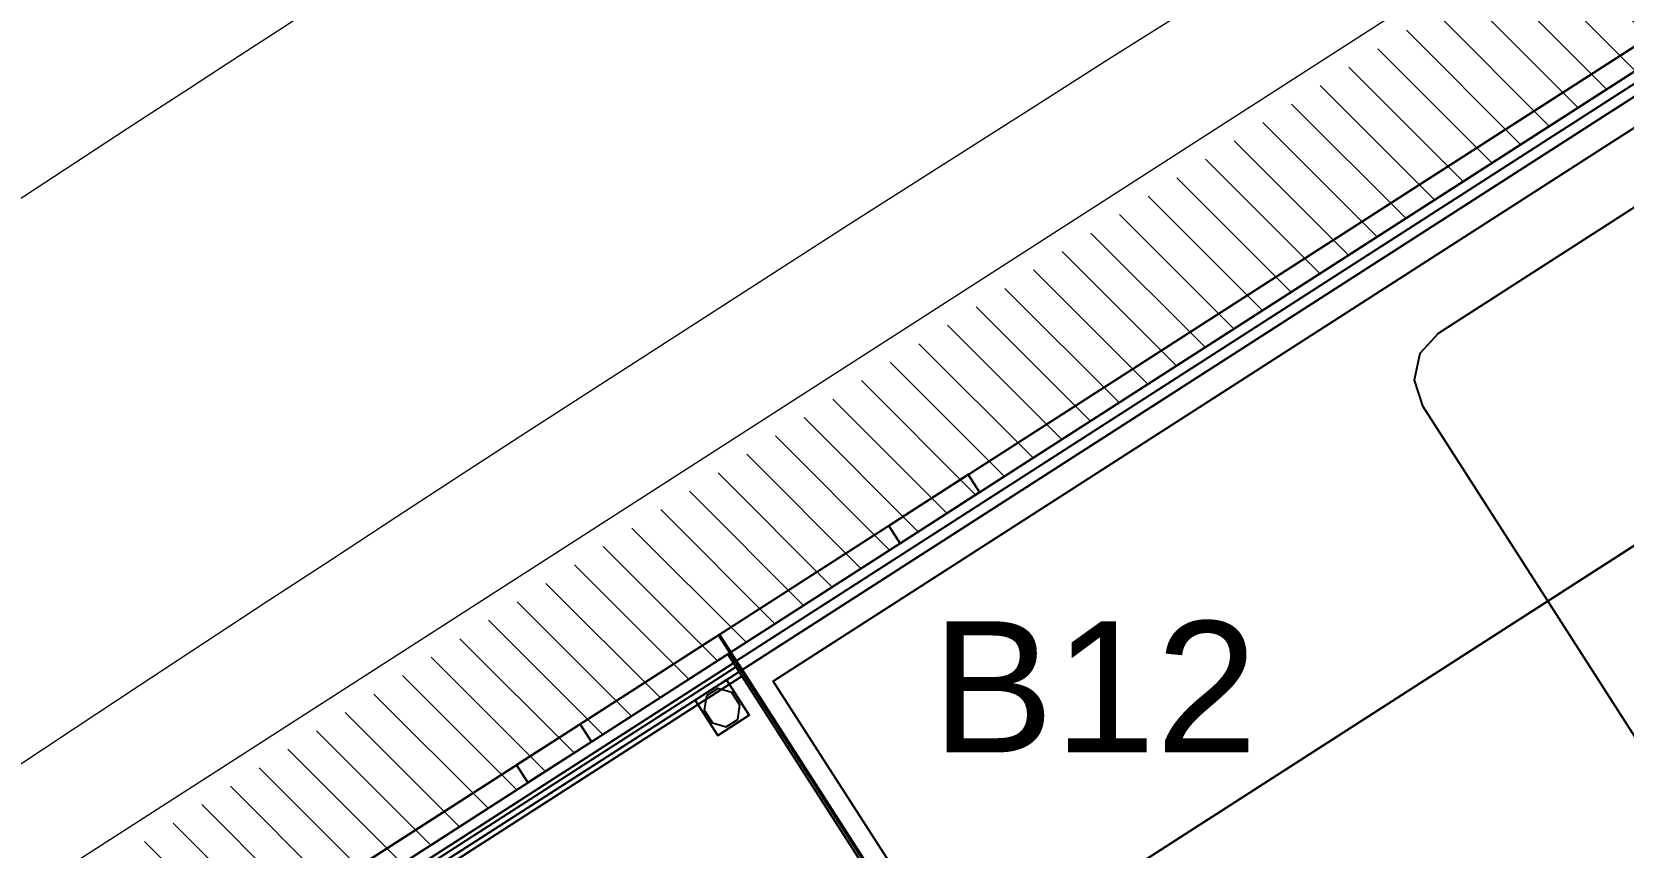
# Model space of a CAD drawing. Header units: millimetres. Extents: x 8159 to 14952, y 6817 to 11888.
# Drawn here: x 8721.3 to 8873, y 8300.5 to 8378.1 of the extents above; entities that cross this region are included whole.
import ezdxf
from ezdxf.enums import TextEntityAlignment as Align

# ---------------------------------------------------------------- set-up
doc = ezdxf.new("R2010")
doc.units = ezdxf.units.MM
doc.header["$LTSCALE"] = 5
for name, color, linetype in [('200-EquipBorder-2d', 9, 'Continuous'), ('200-EquipID-2d', 7, 'Continuous'), ('200-EquipInternal-2d', 252, 'Continuous'), ('200-EquipRemBorder-2d', 21, 'Continuous'), ('200-EquipSteel-3d', 9, 'Continuous')]:
    doc.layers.add(name, color=color, linetype=linetype)
doc.layers.add('200-InsPoint-3D', color=3, linetype='Continuous', plot=False)
for name, color, linetype, lineweight in [('3-YANGIN-DOLABI', 7, 'Continuous', 0), ('A-DUVAR', 5, 'Continuous', 18), ('anted', 10, 'Continuous', 0), ('FIBROBETON', 1, 'Continuous', 18), ('SİYAH', 253, 'Continuous', 5), ('YAZI', 250, 'Continuous', 30)]:
    doc.layers.add(name, color=color, linetype=linetype, lineweight=lineweight)
doc.styles.add('Arial', font='arial.ttf')
doc.styles.add('ROMANS', font='micross.ttf')

# ---------------------------------------------------------------- blocks, each defined once
blk = doc.blocks.new('A$C23C11219')
at = {"layer": 'FIBROBETON'}
blk.add_lwpolyline([(4170.990747755426, 707.80850754319), (4330.647340640495, -537.5282950992986, 0.0791181024765921), (6057.442217657468, 175.6914482803604), (5734.14981339181, 708.9886360769177, 0.2883040703584448), (5090.272659662144, 1000.52753596257, -0.0322071867154459)], format="xyb", close=True, dxfattribs=at)
blk.add_lwpolyline([(5793.369566861279, -28.0568707272505, 0.0094543596535562), (5990.560441084823, 83.04059205396881, 0.0094543596535562)], format="xyb", dxfattribs=at)
blk = doc.blocks.new('TG1110P')
at = {"layer": '200-EquipBorder-2d'}
blk.add_lwpolyline([(0, 0), (1100, 0), (1100, -700), (0, -700)], close=True, dxfattribs=at)
at = {"layer": '200-EquipInternal-2d'}
blk.add_line((-5.684341886080801e-13, -30), (1100, -30), dxfattribs=at)
at = {"layer": '200-EquipSteel-3d'}
blk.add_lwpolyline([(1052.751262658469, -42.5), (1042.499999999998, -52.75126265847121), (1042.499999999998, -67.2487373415288), (1052.751262658469, -77.5), (1067.248737341527, -77.5), (1077.499999999998, -67.2487373415288), (1077.499999999998, -52.75126265847121), (1067.248737341527, -42.5)], close=True, dxfattribs=at)
for points in [[(-2.273736754432321e-12, 0, 1000), (1099.999999999998, 0, 1000), (1099.999999999998, -30, 1000), (-2.273736754432321e-12, -30, 1000)], [(-2.273736754432321e-12, 0, 1000), (-2.273736754432321e-12, 0, 850), (1099.999999999998, 0, 850), (1099.999999999998, 0, 1000)], [(1099.999999999998, 0, 850), (1099.999999999998, -700, 850), (-2.273736754432321e-12, -700, 850), (-2.273736754432321e-12, 0, 850)], [(-2.273736754432321e-12, -30, 1000), (1099.999999999998, -30, 1000), (1099.999999999998, -30, 914.9999999999999), (-2.273736754432321e-12, -30, 914.9999999999999)], [(-2.273736754432321e-12, -30, 914.9999999999999), (-2.273736754432321e-12, -34.39339828220227, 904.3933982822016), (1099.999999999998, -34.39339828220227, 904.3933982822016), (1099.999999999998, -30, 914.9999999999999)], [(-2.273736754432321e-12, -45, 900), (-2.273736754432321e-12, -34.39339828220227, 904.3933982822016), (1099.999999999998, -34.39339828220227, 904.3933982822016), (1099.999999999998, -45, 900)], [(1099.999999999998, -700, 900), (0, -700, 900), (-2.273736754432321e-12, -45, 900), (1099.999999999998, -45, 900)]]:
    blk.add_3dface(points, dxfattribs=at)
at = {"layer": '200-EquipSteel-3d', "invisible_edges": 15}
for points in [[(1099.999999999998, 0, 850), (1099.999999999998, -700, 850), (1100, -700, 900), (1099.999999999998, 0, 900)], [(1099.999999999998, 0, 900), (1099.999999999998, 0, 1000), (1099.999999999998, -30, 1000), (1099.999999999998, -30, 900)], [(1099.999999999998, -30, 900), (1099.999999999998, -30, 914.9999999999999), (1099.999999999998, -34.39339828220227, 904.3933982822016), (1099.999999999998, -45, 900)]]:
    blk.add_3dface(points, dxfattribs=at)
at = {"layer": '200-InsPoint-3D'}
blk.add_point((1100, 0), dxfattribs=at)
at = {"layer": '200-InsPoint-3D', "flags": 9}
blk.add_attdef('DISTANG', (0, 0), '', height=1, dxfattribs=at)
at = {"layer": '200-EquipSteel-3d'}
mesh = blk.add_polymesh((6, 3), dxfattribs=at)
for k, corner in enumerate([(1079.999999999998, -80, 849.9999999999998), (1079.999999999998, -80, 49.99999999999977), (1079.999999999998, -80, 49.99999999999977), (1039.999999999998, -80, 849.9999999999998), (1039.999999999998, -80, 49.99999999999977), (1039.999999999998, -80, 49.99999999999977), (1039.999999999998, -40, 849.9999999999998), (1039.999999999998, -40, 49.99999999999977), (1039.999999999998, -80, 49.99999999999977), (1079.999999999998, -40, 849.9999999999998), (1079.999999999998, -40, 49.99999999999977), (1079.999999999998, -80, 49.99999999999977), (1079.999999999998, -40, 849.9999999999998), (1079.999999999998, -40, 849.9999999999998), (1079.999999999998, -80, 849.9999999999998), (1039.999999999998, -40, 849.9999999999998), (1039.999999999998, -40, 849.9999999999998), (1039.999999999998, -80, 849.9999999999998)]):
    mesh.set_mesh_vertex(divmod(k, 3), corner)
blk = doc.blocks.new('WSS144')
at = {"layer": '200-EquipInternal-2d'}
blk.add_line((1402.477064220184, -20.09174311926608), (0, -20.09174311926608), dxfattribs=at)
at = {"layer": '200-EquipRemBorder-2d'}
for p, q in [((0, 0), (1402.477064220184, 0)), ((0, 0), (0, -400)), ((0, 0), (1402.477064220184, 0)), ((220.5504587155963, 0), (150.3669724770643, 0)), ((205.5045871559633, 0), (165.4128440366972, 0)), ((205.5045871559633, 0), (165.4128440366972, 0)), ((165.4128440366972, 0), (165.4128440366972, 0)), ((205.5045871559633, 0), (205.5045871559633, 0)), ((1181.926605504587, 0), (1252.110091743119, 0)), ((1237.064220183486, 0), (1196.97247706422, 0)), ((1237.064220183486, 0), (1196.97247706422, 0)), ((1196.97247706422, 0), (1196.97247706422, 0)), ((1237.064220183486, 0), (1237.064220183486, 0)), ((1402.477064220184, 0), (1402.477064220184, -20.09174311926608)), ((1402.477064220184, 0), (1402.477064220184, -400)), ((1402.477064220184, -400), (0, -400))]:
    blk.add_line(p, q, dxfattribs=at)
at = {"layer": '200-EquipSteel-3d', "extrusion": (-1, 0, 0)}
for points in [[(391.0000000000005, 1600, -205.0000000000006), (20.00000000000028, 1600, -205.0000000000006), (20.00000000000028, 1500, -205.0000000000006)], [(391.0000000000002, 1600, -1235), (20.00000000000028, 1600, -1235), (20.00000000000028, 1500, -1235)]]:
    blk.add_solid(points, dxfattribs=at)
at = {"layer": '200-InsPoint-3D'}
for p in [(0, 0), (1402.477064220184, 0)]:
    blk.add_point(p, dxfattribs=at)
blk.add_attdef('DISTANG', (0, 0), '', height=1, dxfattribs=at)
at = {"layer": '200-EquipSteel-3d'}
mesh = blk.add_polymesh((6, 3), dxfattribs=at)
for k, corner in enumerate([(220.0000000000006, -20, 1800), (220.0000000000006, -20, 1400), (220.0000000000006, -20, 1400), (150.0000000000006, -20, 1800), (150.0000000000006, -20, 1400), (150.0000000000006, -20, 1400), (150.0000000000006, 0, 1800), (150.0000000000006, 0, 1400), (150.0000000000006, -20, 1400), (220.0000000000006, 0, 1800), (220.0000000000006, 0, 1400), (220.0000000000006, -20, 1400), (220.0000000000006, 0, 1800), (220.0000000000006, 0, 1800), (220.0000000000006, -20, 1800), (150.0000000000006, 0, 1800), (150.0000000000006, 0, 1800), (150.0000000000006, -20, 1800)]):
    mesh.set_mesh_vertex(divmod(k, 3), corner)
mesh = blk.add_polymesh((6, 3), dxfattribs=at)
for k, corner in enumerate([(1250, -20, 1800), (1250, -20, 1400), (1250, -20, 1400), (1180, -20, 1800), (1180, -20, 1400), (1180, -20, 1400), (1180, 0, 1800), (1180, 0, 1400), (1180, -20, 1400), (1250, 0, 1800), (1250, 0, 1400), (1250, -20, 1400), (1250, 0, 1800), (1250, 0, 1800), (1250, -20, 1800), (1180, 0, 1800), (1180, 0, 1800), (1180, -20, 1800)]):
    mesh.set_mesh_vertex(divmod(k, 3), corner)
mesh = blk.add_polymesh((6, 3), dxfattribs=at)
for k, corner in enumerate([(1400, -400, 1630), (1400, -400, 1600), (1400, -400, 1600), (5.684341886080801e-13, -400, 1630), (5.684341886080801e-13, -400, 1600), (5.684341886080801e-13, -400, 1600), (5.684341886080801e-13, -20, 1630), (5.684341886080801e-13, -20, 1600), (5.684341886080801e-13, -400, 1600), (1400, -20, 1630), (1400, -20, 1600), (1400, -400, 1600), (1400, -20, 1630), (1400, -20, 1630), (1400, -400, 1630), (5.684341886080801e-13, -20, 1630), (5.684341886080801e-13, -20, 1630), (5.684341886080801e-13, -400, 1630)]):
    mesh.set_mesh_vertex(divmod(k, 3), corner)
mesh = blk.add_polymesh((6, 3), dxfattribs=at)
for k, corner in enumerate([(1400, -40, 1660), (1400, -40, 1630), (1400, -40, 1630), (5.684341886080801e-13, -40, 1660), (5.684341886080801e-13, -40, 1630), (5.684341886080801e-13, -40, 1630), (5.684341886080801e-13, -20, 1660), (5.684341886080801e-13, -20, 1630), (5.684341886080801e-13, -40, 1630), (1400, -20, 1660), (1400, -20, 1630), (1400, -40, 1630), (1400, -20, 1660), (1400, -20, 1660), (1400, -40, 1660), (5.684341886080801e-13, -20, 1660), (5.684341886080801e-13, -20, 1660), (5.684341886080801e-13, -40, 1660)]):
    mesh.set_mesh_vertex(divmod(k, 3), corner)
blk = doc.blocks.new('attrib')
at = {"layer": '200-EquipID-2d', "style": 'Arial'}
blk.add_attdef('POS', text='', height=2.5, dxfattribs=at).set_placement((0, 0, -1), align=Align.MIDDLE)
at = {"layer": '200-EquipID-2d', "style": 'ROMANS', "flags": 1}
for tag, p in [('ZONA', (0, -4.905095720823795, -2)), ('EQUIPMENTDATA', (0, -7.890274889613664, -2)), ('LONGDESCR', (0, -11.30193611299489, -2)), ('EQUIPMENTCONN', (0, -14.71363678363338, -2)), ('ACCESSORYDATA', (0, -18.55191784604287, -2)), ('ACCESSORYCONN', (0, -21.85697841988653, -2))]:
    blk.add_attdef(tag, text='', height=2.5, dxfattribs=at).set_placement(p, align=Align.CENTER)

msp = doc.modelspace()

# ---------------------------------------------------------------- hatches: boundary and pattern name
at = {"layer": 'SİYAH', "extrusion": (-1e-16, 0.0106729769486166, 0.9999430421594294)}
h = msp.add_hatch(dxfattribs=at)
h.set_pattern_fill('ANSI31', color=256, scale=0.9999999999999988, angle=-89.9999999999992, style=0)
h.set_pattern_definition([(315.0000000000007, (93577.5510261486, 99433.08740800693), (2.245064030267255, 2.245064030267324), [])])
h.paths.add_polyline_path([(8940.00921403169, 8417.291306702784), (8932.263235153607, 8430.143828106608), (8897.097698712989, 8407.541853393603), (8897.132066053111, 8407.485734647518), (8894.573559552407, 8405.919511315107), (8656.252971093903, 8252.743519729556), (8664.798476212198, 8240.404878496352)])

# ---------------------------------------------------------------- linework, layer by layer
at = {"layer": '200-EquipBorder-2d', "elevation": 128.083312645675}
for points in [[(8976.058572202206, 8359.096037091344), (8824.635226425804, 8261.777126524694), (8786.788983427661, 8320.663983215516), (8938.212329204065, 8417.982893782166)], [(8916.052040403425, 8328.97009925692), (8917.792968490672, 8330.885275281678), (8918.34306842801, 8333.414330415462), (8917.554941381473, 8335.879606377559), (8895.928516811107, 8369.529238772315), (8894.013340786349, 8371.270166859564), (8891.484285652563, 8371.820266796902), (8889.019009690466, 8371.032139750363), (8855.36937729571, 8349.405715179999), (8853.628449208463, 8347.490539155238), (8853.078349271123, 8344.961484021454), (8853.866476317662, 8342.496208059358), (8875.49290088803, 8308.8465756646), (8877.408076912789, 8307.105647577355), (8879.93713204657, 8306.555547640015), (8882.40240800867, 8307.343674686552)]]:
    msp.add_lwpolyline(points, close=True, dxfattribs=at)
at = {"layer": '200-EquipInternal-2d'}
msp.add_line((8939.834311046843, 8415.459171352559, 128.083312645675), (8788.41096527044, 8318.14026078591, 128.083312645675), dxfattribs=at)
at = {"layer": '200-EquipInternal-2d', "elevation": 128.083312645675}
msp.add_lwpolyline([(8940.044141577011, 8411.4335072895), (8973.29476935395, 8359.697197482563), (8825.236386817023, 8264.54092937295), (8791.985759040082, 8316.277239179888)], close=True, dxfattribs=at)
at = {"layer": '200-InsPoint-3D'}
msp.add_point((8786.788983427661, 8320.663983215516, 128.083312645675), dxfattribs=at)
at = {"layer": 'A-DUVAR', "extrusion": (0, 0.0106729769486166, 0.9999430421594294)}
for points, elevation in [([(8656.252971094107, 8252.743519729498), (8932.26323515381, 8430.143828106595)], 217.9209546759592), ([(8664.798476213013, 8240.404878496685), (8940.009214031894, 8417.291306702784)], 217.9209546759595)]:
    msp.add_lwpolyline(points, dxfattribs=dict(at, elevation=elevation))
at = {"layer": 'anted', "ltscale": 3, "extrusion": (0, 0.0106729769486166, 0.9999430421594294), "elevation": 217.9209546759566}
msp.add_lwpolyline([(11856.75959861381, 9414.67589716946), (11856.75959861369, 7096.247820244042), (8385.900081329082, 7096.247820244027), (8385.900081329082, 9414.67589716943)], close=True, dxfattribs=at)
msp.add_lwpolyline([(11856.75959861381, 9414.67589716946), (11856.75959861369, 7096.247820244042), (8385.900081329082, 7096.247820244027), (8385.900081329082, 9414.67589716943)], close=True, dxfattribs=at)
msp.add_lwpolyline([(11856.75959861381, 9414.67589716946), (11856.75959861369, 7096.247820244042), (8385.900081329082, 7096.247820244027), (8385.900081329082, 9414.67589716943)], close=True, dxfattribs=at)
msp.add_lwpolyline([(11856.75959861381, 9414.67589716946), (11856.75959861369, 7096.247820244042), (8385.900081329082, 7096.247820244027), (8385.900081329082, 9414.67589716943)], close=True, dxfattribs=at)
at = {"layer": 'YAZI', "linetype": 'Continuous', "ltscale": 10, "extrusion": (0, 0.0106729769486166, 0.9999430421594294)}
for points, elevation in [([(8159.109881424205, 9661.148357992535), (12372.46505696071, 9661.148357992637), (12372.46505696071, 6815.050661972349), (8159.109881424292, 6815.050661972349)], 240.5073596205836), ([(8159.109881424205, 9661.148357992535), (12372.46505696071, 9661.148357992637), (12372.46505696071, 6815.050661972349), (8159.109881424292, 6815.050661972349)], 240.5073596205836), ([(8159.109881424205, 9661.148357992535), (12372.46505696071, 9661.148357992637), (12372.46505696071, 6815.050661972349), (8159.109881424292, 6815.050661972349)], 240.5073596205836), ([(8159.109881424205, 9661.148357992535), (12372.46505696071, 9661.148357992637), (12372.46505696071, 6815.050661972349), (8159.109881424292, 6815.050661972349)], 240.5073596205836), ([(8199.969989806215, 9620.288249607886), (12331.6049485812, 9620.288249607944), (12331.6049485812, 6855.910770350232), (8199.969989806215, 6855.910770350145)], 240.5073596205904), ([(8254.372904811293, 9565.88533460425), (12277.20203357371, 9565.88533460425), (12277.20203357359, 6910.313685353765), (8254.37290481141, 6910.313685353765)], 240.5073596205908)]:
    msp.add_lwpolyline(points, close=True, dxfattribs=dict(at, elevation=elevation))

# ---------------------------------------------------------------- block references
ref = msp.add_blockref('WSS144', (8786.788983427625, 8320.663983215594, 128.083312645675), dxfattribs=dict(xscale=0.1285714285716752, yscale=0.0999999999999126, zscale=0.09999999999999432, rotation=32.72862105071372))
ref.add_attrib('DISTANG', '1460.308186651023^I5.619139144352902', (8786.788983427625, 8320.663983215594, 128.083312645675), dxfattribs={"layer": '200-InsPoint-3D', "height": 0.1, "rotation": 32.72862105072166})
at = {"zscale": 0.09999999999999432}
for name, p, xscale, yscale, rotation in [('WSS144', (8665.435972319456, 8242.671103224216, 128.083312645675), 0.1028571428573486, 0.09999999999990905, 32.72862105070788), ('TG1110P', (8704.4366352635, 8267.736604251362, 129.167608345027), 0.0890909090901948, 0.1000000000009402, 32.72862105073008)]:
    msp.add_blockref(name, p, dxfattribs=dict(at, xscale=xscale, yscale=yscale, rotation=rotation))
at = {"layer": '200-EquipID-2d'}
ref = msp.add_blockref('attrib', (8822.631957431471, 8315.830622812562, 123.083312645675), dxfattribs=dict(at, xscale=4.999999999999545, yscale=5.000000000000972, zscale=5))
ref.add_attrib('POS', 'B12', dxfattribs={"color": 7, "height": 12.5, "style": 'Arial'}).set_placement((8822.631957431471, 8315.830622812562, 115.583312645675), align=Align.MIDDLE)
at = {"layer": '3-YANGIN-DOLABI', "extrusion": (0, 0.0106729769486166, 0.9999430421594294), "rotation": 183.318814803488}
msp.add_blockref('A$C23C11219', (14647.13212257051, 8757.753626397733, 217.9209546759612), dxfattribs=at)

# ---------------------------------------------------------------- texts
at = {"layer": '200-InsPoint-3D', "flags": 9}
msp.add_attdef('DISTANG', (8786.788983427661, 8320.663983215516, 128.083312645675), '1385.676243936930^I5.576402636438102', height=0.1, rotation=32.72862105068839, dxfattribs=at)

doc.saveas('drawing.dxf')
